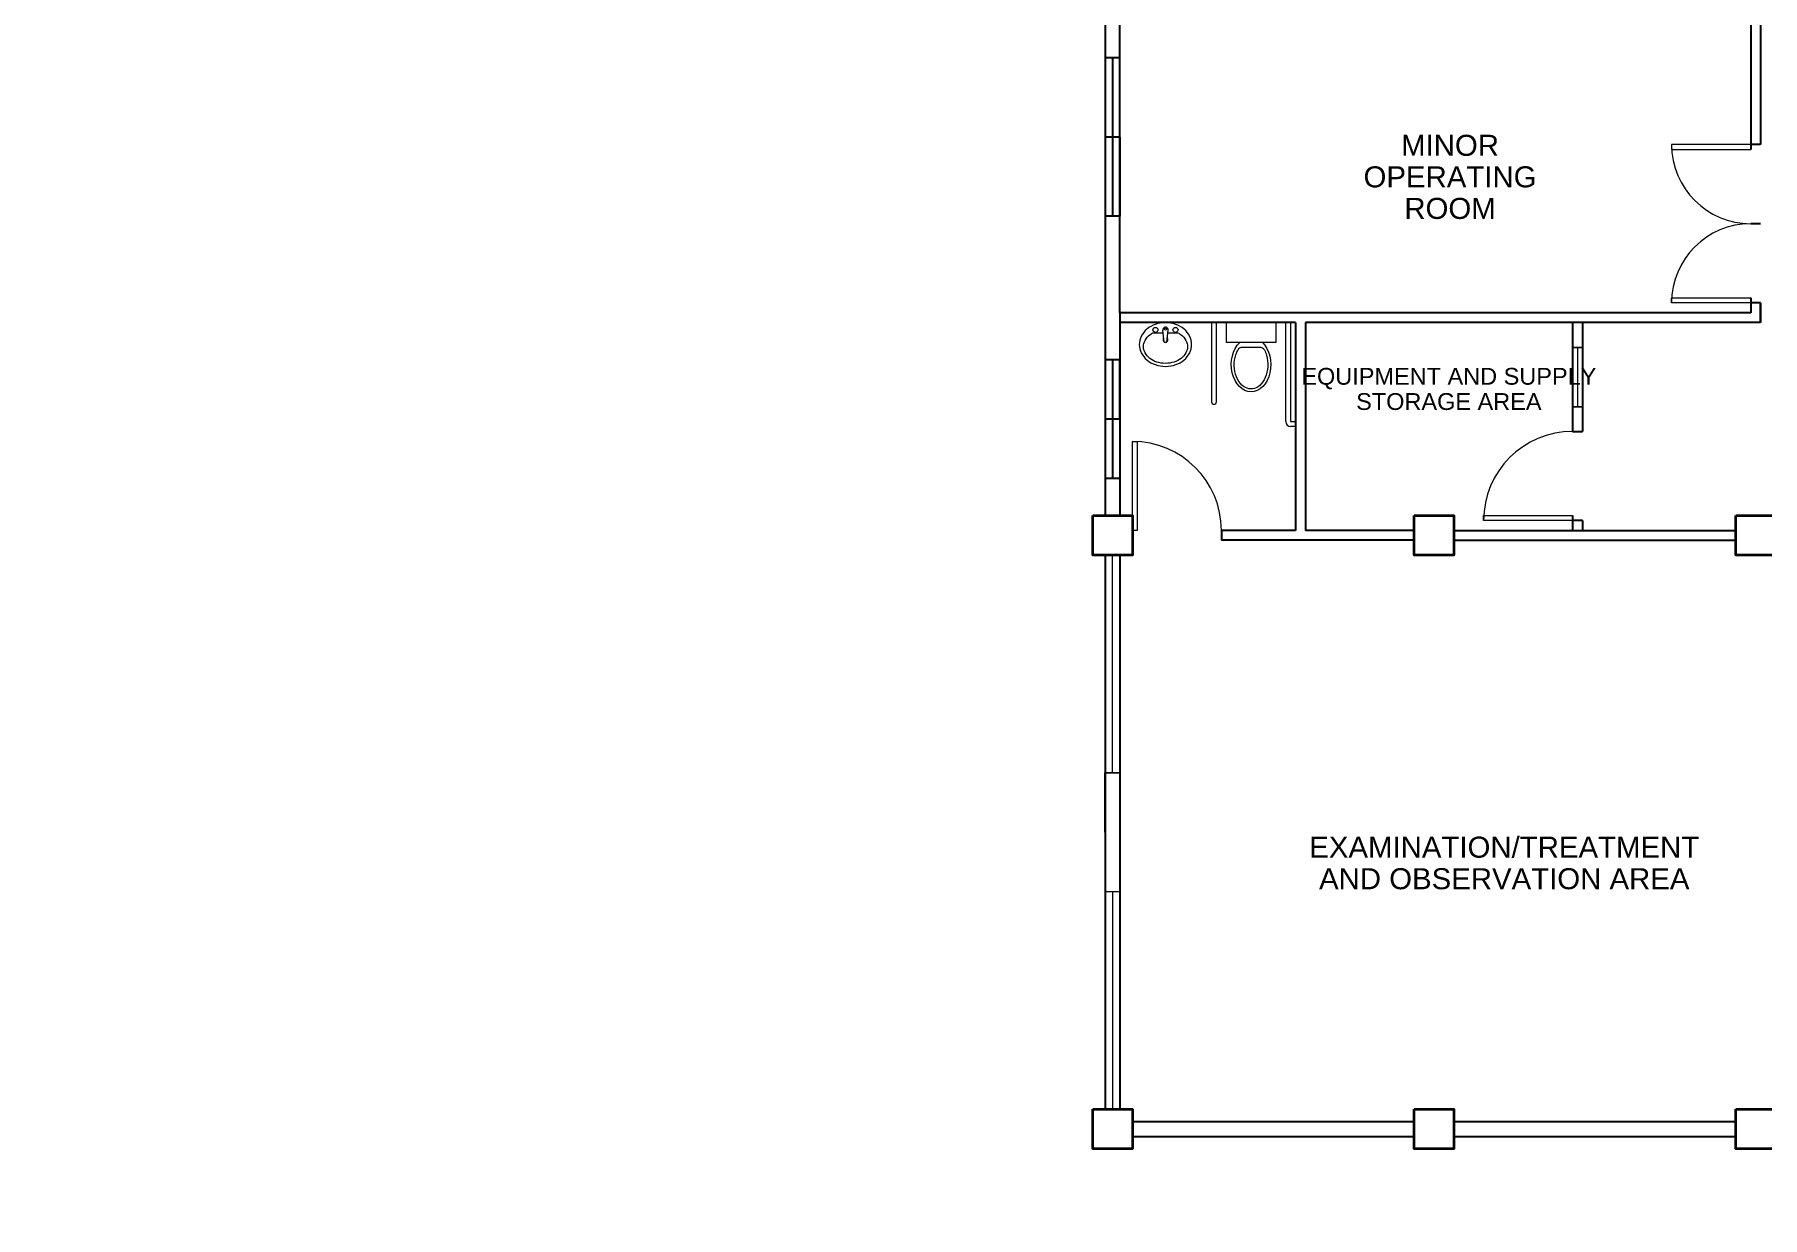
# Model space of a CAD drawing. Header units: millimetres. Extents: x -60 to 576, y -39 to 287.
# Drawn here: x 121.01 to 138.48, y 102.89 to 114.85 of the extents above; entities that cross this region are included whole.
import ezdxf

# ---------------------------------------------------------------- set-up
doc = ezdxf.new("R2010")
doc.units = ezdxf.units.MM
doc.header["$MEASUREMENT"] = 0
doc.layers.add('label', color=7, linetype='Continuous')
doc.layers.add('M-AC-TEXT', color=7, linetype='Continuous')
doc.styles.add('ar-dim-axis', font='romans.shx', dxfattribs={"width": 0.8})
doc.styles.add('OIP FONT', font='GOTHIC.TTF', dxfattribs={"height": 150})
doc.styles.add('SWISSLT175', font='swissl.ttf', dxfattribs={"height": 0.175})
doc.dimstyles.new('ar-dim-axis', dxfattribs={"dimtxt": 350, "dimasz": 250, "dimexe": 75, "dimexo": 75, "dimgap": 200, "dimtad": 1, "dimdec": 0, "dimzin": 12, "dimdsep": 46, "dimtxsty": 'ar-dim-axis', "dimblk": 'ARCHTICK', "dimcen": 120, "dimclrd": 11, "dimclre": 8, "dimclrt": 4, "dimadec": 0, "dimazin": 3, "dimtm": 1, "dimtfac": 1, "dimtdec": 0, "dimtix": 1, "dimtmove": 2, "dimatfit": 3, "dimldrblk": 'ARCHTICK', "dimfxl": 1, "dimtolj": 1, "dimtzin": 0, "dimarcsym": 1})

# ---------------------------------------------------------------- blocks, each defined once
blk = doc.blocks.new('_ARCHTICK')
at = {"color": 0, "linetype": 'ByBlock', "const_width": 0.15}
blk.add_lwpolyline([(-0.5, -0.5), (0.5, 0.5)], dxfattribs=at)

msp = doc.modelspace()

# ---------------------------------------------------------------- linework, layer by layer
at = {"color": 8, "lineweight": 25}
for p, q in [((131.834, 115.588), (131.834, 109.988)), ((131.984, 112.038), (131.984, 115.588)), ((138.359, 115.588), (138.359, 113.688)), ((138.459, 115.588), (138.459, 113.738)), ((138.459, 113.738), (138.359, 113.738)), ((138.359, 112.188), (138.359, 112.038)), ((138.459, 112.138), (138.359, 112.138)), ((138.459, 112.138), (138.459, 111.938)), ((138.459, 111.938), (138.459, 112.138)), ((138.359, 112.038), (131.984, 112.038)), ((131.984, 112.038), (131.984, 111.938)), ((131.984, 112.038), (131.984, 111.938)), ((133.759, 111.938), (131.984, 111.938)), ((131.984, 111.938), (131.984, 109.988)), ((133.759, 111.938), (133.759, 109.838)), ((138.459, 111.938), (133.859, 111.938)), ((133.859, 111.938), (133.859, 109.838)), ((136.559, 111.938), (136.559, 110.838)), ((136.659, 111.938), (136.659, 110.838)), ((136.559, 110.838), (136.659, 110.838)), ((136.559, 109.988), (136.559, 109.838)), ((136.659, 109.938), (136.559, 109.938)), ((136.659, 109.938), (136.659, 109.838)), ((133.759, 109.838), (133.009, 109.838)), ((133.009, 109.838), (133.009, 109.738)), ((134.959, 109.738), (133.009, 109.738)), ((134.959, 109.838), (133.859, 109.838)), ((135.359, 109.838), (138.209, 109.838)), ((135.359, 109.738), (138.209, 109.738)), ((131.834, 109.588), (131.834, 103.988)), ((131.984, 109.588), (131.984, 103.988)), ((131.834, 106.788), (131.834, 107.388)), ((132.109, 103.863), (134.959, 103.863)), ((135.359, 103.863), (138.209, 103.863)), ((132.109, 103.713), (134.959, 103.713)), ((135.359, 103.713), (138.209, 103.713))]:
    msp.add_line(p, q, dxfattribs=at)
at = {"color": 8, "lineweight": -2}
for p, q in [((131.984, 114.613), (131.834, 114.613)), ((131.909, 114.613), (131.909, 113.013)), ((131.984, 113.813), (131.984, 114.613)), ((131.984, 113.813), (131.834, 113.813)), ((131.984, 113.813), (131.984, 113.013)), ((131.984, 113.013), (131.834, 113.013)), ((138.459, 112.938), (138.359, 112.938)), ((131.984, 111.563), (131.834, 111.563)), ((131.909, 111.563), (131.909, 110.363)), ((131.984, 110.963), (131.984, 111.563)), ((131.984, 110.963), (131.834, 110.963)), ((131.984, 110.963), (131.984, 110.363)), ((131.984, 110.363), (131.834, 110.363))]:
    msp.add_line(p, q, dxfattribs=at)
at = {"color": 8, "lineweight": 13}
for p, q in [((138.359, 113.738), (137.559, 113.738)), ((137.559, 113.738), (137.559, 113.688)), ((138.359, 113.688), (138.359, 113.738)), ((137.559, 113.688), (138.359, 113.688)), ((137.559, 112.138), (137.559, 112.188)), ((137.559, 112.188), (138.359, 112.188)), ((138.359, 112.138), (137.559, 112.138)), ((138.359, 112.188), (138.359, 112.138)), ((132.109, 109.838), (132.109, 110.738)), ((132.109, 110.738), (132.159, 110.738)), ((132.159, 110.738), (132.159, 109.838)), ((135.659, 109.938), (135.659, 109.988)), ((135.659, 109.988), (136.559, 109.988)), ((136.559, 109.938), (135.659, 109.938)), ((136.559, 109.988), (136.559, 109.938)), ((132.159, 109.838), (132.109, 109.838))]:
    msp.add_line(p, q, dxfattribs=at)
at = {"color": 8, "lineweight": 9}
for p, q in [((132.429, 111.74), (132.416, 111.862)), ((132.458, 111.74), (132.472, 111.862)), ((132.909, 111.938), (132.909, 111.238)), ((132.959, 111.138), (132.959, 111.938)), ((133.059, 111.938), (133.559, 111.938)), ((133.059, 111.738), (133.059, 111.938)), ((133.559, 111.938), (133.559, 111.738)), ((133.659, 110.938), (133.659, 111.938)), ((133.709, 111.938), (133.709, 111.238)), ((133.559, 111.738), (133.059, 111.738)), ((133.399, 111.688), (133.218, 111.688)), ((136.659, 111.688), (136.559, 111.688)), ((136.559, 111.688), (136.559, 111.088)), ((136.609, 111.688), (136.609, 111.088)), ((136.659, 111.388), (136.659, 111.688)), ((132.909, 111.238), (132.909, 111.138)), ((133.709, 111.238), (133.709, 110.938)), ((136.559, 111.088), (136.659, 111.088)), ((133.709, 110.938), (133.759, 110.938)), ((133.759, 110.888), (133.709, 110.888)), ((131.909, 107.388), (131.909, 109.588)), ((131.834, 107.388), (131.984, 107.388)), ((131.834, 106.188), (131.984, 106.188)), ((131.909, 106.188), (131.909, 103.988))]:
    msp.add_line(p, q, dxfattribs=at)
for points in [[(131.834, 114.613), (131.984, 114.613), (131.984, 113.013), (131.834, 113.013)], [(136.559, 111.688), (136.659, 111.688), (136.659, 111.088), (136.559, 111.088)], [(131.834, 111.563), (131.984, 111.563), (131.984, 110.363), (131.834, 110.363)], [(131.834, 109.588), (131.984, 109.588), (131.984, 107.388), (131.834, 107.388)], [(131.834, 106.188), (131.984, 106.188), (131.984, 103.988), (131.834, 103.988)]]:
    msp.add_lwpolyline(points, close=True, dxfattribs=at)
for points in [[(132.666, 111.696, -0.124838), (132.65, 111.634, -0.105788), (132.601, 111.576, -0.086697), (132.531, 111.54, -0.076776), (132.444, 111.526, -0.076776), (132.356, 111.54, -0.086697), (132.287, 111.576, -0.105788), (132.237, 111.634, -0.124838), (132.221, 111.696, -0.124838), (132.237, 111.759, -0.105788), (132.287, 111.816, -0.040067), (132.317, 111.836), (132.419, 111.836, -0.040067)], [(132.468, 111.836), (132.57, 111.836, -0.040067), (132.601, 111.816, -0.105788), (132.65, 111.759, -0.124838), (132.666, 111.696, -0.124838)]]:
    msp.add_lwpolyline(points, format="xyb", dxfattribs=at)
at = {"color": 8, "lineweight": 35}
for points in [[(131.709, 109.988), (132.109, 109.988), (132.109, 109.588), (131.709, 109.588)], [(134.959, 109.988), (135.359, 109.988), (135.359, 109.588), (134.959, 109.588)], [(138.209, 109.988), (138.609, 109.988), (138.609, 109.588), (138.209, 109.588)], [(131.709, 103.988), (132.109, 103.988), (132.109, 103.588), (131.709, 103.588)], [(134.959, 103.988), (135.359, 103.988), (135.359, 103.588), (134.959, 103.588)], [(138.209, 103.988), (138.609, 103.988), (138.609, 103.588), (138.209, 103.588)]]:
    msp.add_lwpolyline(points, close=True, dxfattribs=at)
at = {"color": 8, "lineweight": 9}
for centre, radius in [((132.342, 111.865), 0.0255), ((132.444, 111.872), 0.0095), ((132.545, 111.865), 0.0255)]:
    msp.add_circle(centre, radius, dxfattribs=at)
at = {"color": 8, "lineweight": 13}
for centre, radius, start, end in [((138.359, 113.738), 0.8, 180, 270), ((138.359, 112.138), 0.8, 90, 180), ((132.109, 109.838), 0.9, 0, 90), ((136.559, 109.938), 0.9, 90, 180)]:
    msp.add_arc(centre, radius, start, end, dxfattribs=at)
at = {"color": 8, "lineweight": 9}
for centre, radius, start, end in [((132.364, 111.717), 0.185, 153.5873, 180), ((132.403, 111.698), 0.228, 129.8268, 153.5873), ((132.428, 111.668), 0.267, 109.0569, 129.8268), ((132.444, 111.621), 0.317, 90, 109.0569), ((132.444, 111.865), 0.028, 353.7545, 186.2455), ((132.444, 111.763), 0.025, 138.7978, 233.6932), ((132.444, 111.621), 0.317, 70.9431, 90), ((132.444, 111.763), 0.025, 306.3068, 41.2022), ((132.46, 111.668), 0.267, 50.1732, 70.9431), ((132.485, 111.698), 0.228, 26.4127, 50.1732), ((132.523, 111.717), 0.185, 0, 26.4127), ((132.364, 111.717), 0.185, 180, 206.4127), ((132.403, 111.736), 0.228, 206.4127, 230.1732), ((132.444, 111.834), 0.0948, 261.2026, 278.7974), ((132.444, 111.763), 0.025, 251.3793, 288.6207), ((132.485, 111.736), 0.228, 309.8268, 333.5873), ((132.523, 111.717), 0.185, 333.5873, 0), ((133.218, 111.638), 0.05, 90, 151.9916), ((133.399, 111.638), 0.05, 28.1501, 90), ((132.428, 111.766), 0.267, 230.1732, 250.9431), ((132.444, 111.813), 0.317, 250.9431, 270), ((132.444, 111.813), 0.317, 270, 289.0569), ((132.46, 111.766), 0.267, 289.0569, 309.8268), ((132.934, 111.138), 0.025, 180, 0), ((133.709, 110.938), 0.05, 180, 270)]:
    msp.add_arc(centre, radius, start, end, dxfattribs=at)
at = {"color": 8, "lineweight": 9, "extrusion": (0, 0, -1)}
msp.add_ellipse((133.309, 111.513), major_axis=(0, 0.275), ratio=0.727273, start_param=0.612555, end_param=5.670631, dxfattribs=at)
at = {"color": 8, "lineweight": 9}
msp.add_open_spline([(133.444, 111.662), (133.452, 111.645), (133.46, 111.627), (133.487, 111.536), (133.481, 111.449), (133.424, 111.317), (133.374, 111.276), (133.276, 111.262), (133.223, 111.288), (133.149, 111.4), (133.131, 111.483), (133.147, 111.597), (133.159, 111.632), (133.174, 111.662)], degree=3, knots=[0.937253, 0.937253, 0.937253, 0.937253, 1.185372, 1.185372, 2.113864, 2.113864, 3.042356, 3.042356, 3.970847, 3.970847, 4.899339, 4.899339, 5.346062, 5.346062, 5.346062, 5.346062], dxfattribs=at)

# ---------------------------------------------------------------- texts
at = {"layer": 'label', "color": 8, "lineweight": -2, "ltscale": 0.4, "attachment_point": 5, "line_spacing_factor": 0.9, "style": 'SWISSLT175'}
for s, insert, char_height in [('MINOR\\POPERATING\\PROOM', (135.32, 113.41), 0.2125), ('EQUIPMENT AND SUPPLY ^JSTORAGE AREA', (135.308, 111.267), 0.17), ('EXAMINATION/TREATMENT\\PAND OBSERVATION AREA', (135.868, 106.476), 0.2125)]:
    msp.add_mtext(s, dxfattribs=dict(at, insert=insert, char_height=char_height))

# ---------------------------------------------------------------- leaders
at = {"layer": 'M-AC-TEXT', "annotation_type": 0, "has_hookline": 1, "hookline_direction": 1, "text_width": 1.46}
for points in [[(245.08, 106.786), (244.954, 107.034), (244.578, 107.035)], [(273.563, 104.762), (273.437, 105.01), (273.061, 105.011)], [(245.084, 135.482), (244.958, 135.234), (244.582, 135.235)], [(263.873, 114.479), (263.746, 114.231), (263.37, 114.232)], [(245.078, 106.725), (244.952, 106.477), (244.576, 106.478)]]:
    msp.add_leader(points, dimstyle='ar-dim-axis', override={"dimtxt": 150, "dimasz": 150, "dimgap": 200, "dimtad": 0, "dimtih": 1, "dimtoh": 1, "dimtxsty": 'OIP FONT', "dimclrd": 256, "dimclre": 256, "dimclrt": 256, "dimfxl": 0.2, "dimfxlon": 1, "dimlwd": 65535, "dimlwe": 65535}, dxfattribs=at)

doc.saveas('drawing.dxf')
